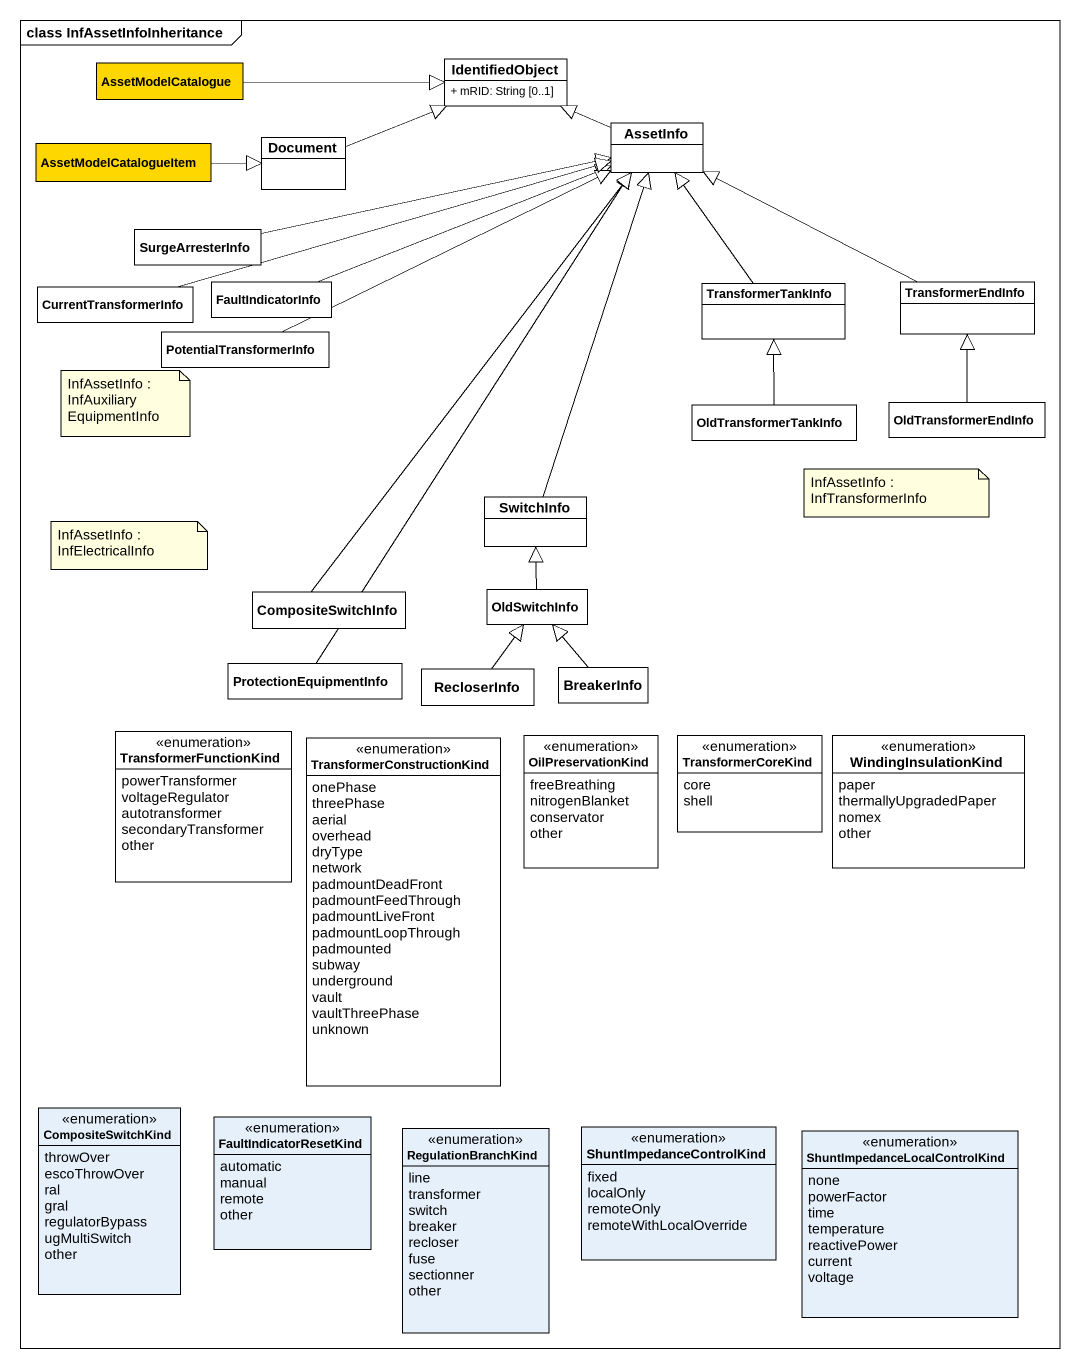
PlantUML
@startuml
mainframe class InfAssetInfoInheritance
hide circle
hide empty members
skinparam classAttributeIconSize 0
class AssetModelCatalogue #FFD700
class IdentifiedObject #FFFFFF {
  + mRID: String [0..1]
}
class AssetInfo #FFFFFF
class AssetModelCatalogueItem #FFD700
class Document #FFFFFF
class SurgeArresterInfo #FFFFFF
class CurrentTransformerInfo #FFFFFF
class FaultIndicatorInfo #FFFFFF
class TransformerTankInfo #FFFFFF
class TransformerEndInfo #FFFFFF
class PotentialTransformerInfo #FFFFFF
class OldTransformerTankInfo #FFFFFF
class OldTransformerEndInfo #FFFFFF
class SwitchInfo #FFFFFF
class CompositeSwitchInfo #FFFFFF
class OldSwitchInfo #FFFFFF
class ProtectionEquipmentInfo #FFFFFF
class RecloserInfo #FFFFFF
class BreakerInfo #FFFFFF
enum TransformerFunctionKind #FFFFFF {
  powerTransformer
  voltageRegulator
  autotransformer
  secondaryTransformer
  other
}
enum TransformerConstructionKind #FFFFFF {
  onePhase
  threePhase
  aerial
  overhead
  dryType
  network
  padmountDeadFront
  padmountFeedThrough
  padmountLiveFront
  padmountLoopThrough
  padmounted
  subway
  underground
  vault
  vaultThreePhase
  unknown
}
enum OilPreservationKind #FFFFFF {
  freeBreathing
  nitrogenBlanket
  conservator
  other
}
enum TransformerCoreKind #FFFFFF {
  core
  shell
}
enum WindingInsulationKind #FFFFFF {
  paper
  thermallyUpgradedPaper
  nomex
  other
}
enum CompositeSwitchKind {
  throwOver
  escoThrowOver
  ral
  gral
  regulatorBypass
  ugMultiSwitch
  other
}
enum FaultIndicatorResetKind {
  automatic
  manual
  remote
  other
}
enum RegulationBranchKind {
  line
  transformer
  switch
  breaker
  recloser
  fuse
  sectionner
  other
}
enum ShuntImpedanceControlKind {
  fixed
  localOnly
  remoteOnly
  remoteWithLocalOverride
}
enum "ShuntImpedanceLocalControlKind" as ShuntImpedanceLocalControlKi {
  none
  powerFactor
  time
  temperature
  reactivePower
  current
  voltage
}
AssetModelCatalogue -right-|> IdentifiedObject
AssetInfo -left-|> IdentifiedObject
AssetModelCatalogueItem -right-|> Document
Document -right-|> IdentifiedObject
SurgeArresterInfo -right-|> AssetInfo
CurrentTransformerInfo -right-|> AssetInfo
FaultIndicatorInfo -right-|> AssetInfo
TransformerTankInfo -up-|> AssetInfo
TransformerEndInfo -left-|> AssetInfo
PotentialTransformerInfo -right-|> AssetInfo
OldTransformerTankInfo -up-|> TransformerTankInfo
OldTransformerEndInfo -up-|> TransformerEndInfo
SwitchInfo -up-|> AssetInfo
CompositeSwitchInfo -up-|> AssetInfo
OldSwitchInfo -up-|> SwitchInfo
ProtectionEquipmentInfo -up-|> AssetInfo
RecloserInfo -up-|> OldSwitchInfo
BreakerInfo -up-|> OldSwitchInfo
note as N1
  InfAssetInfo : InfAuxiliaryEquipmentInfo
end note
note as N2
  InfAssetInfo : InfTransformerInfo
end note
note as N3
  InfAssetInfo : InfElectricalInfo
end note
@enduml
